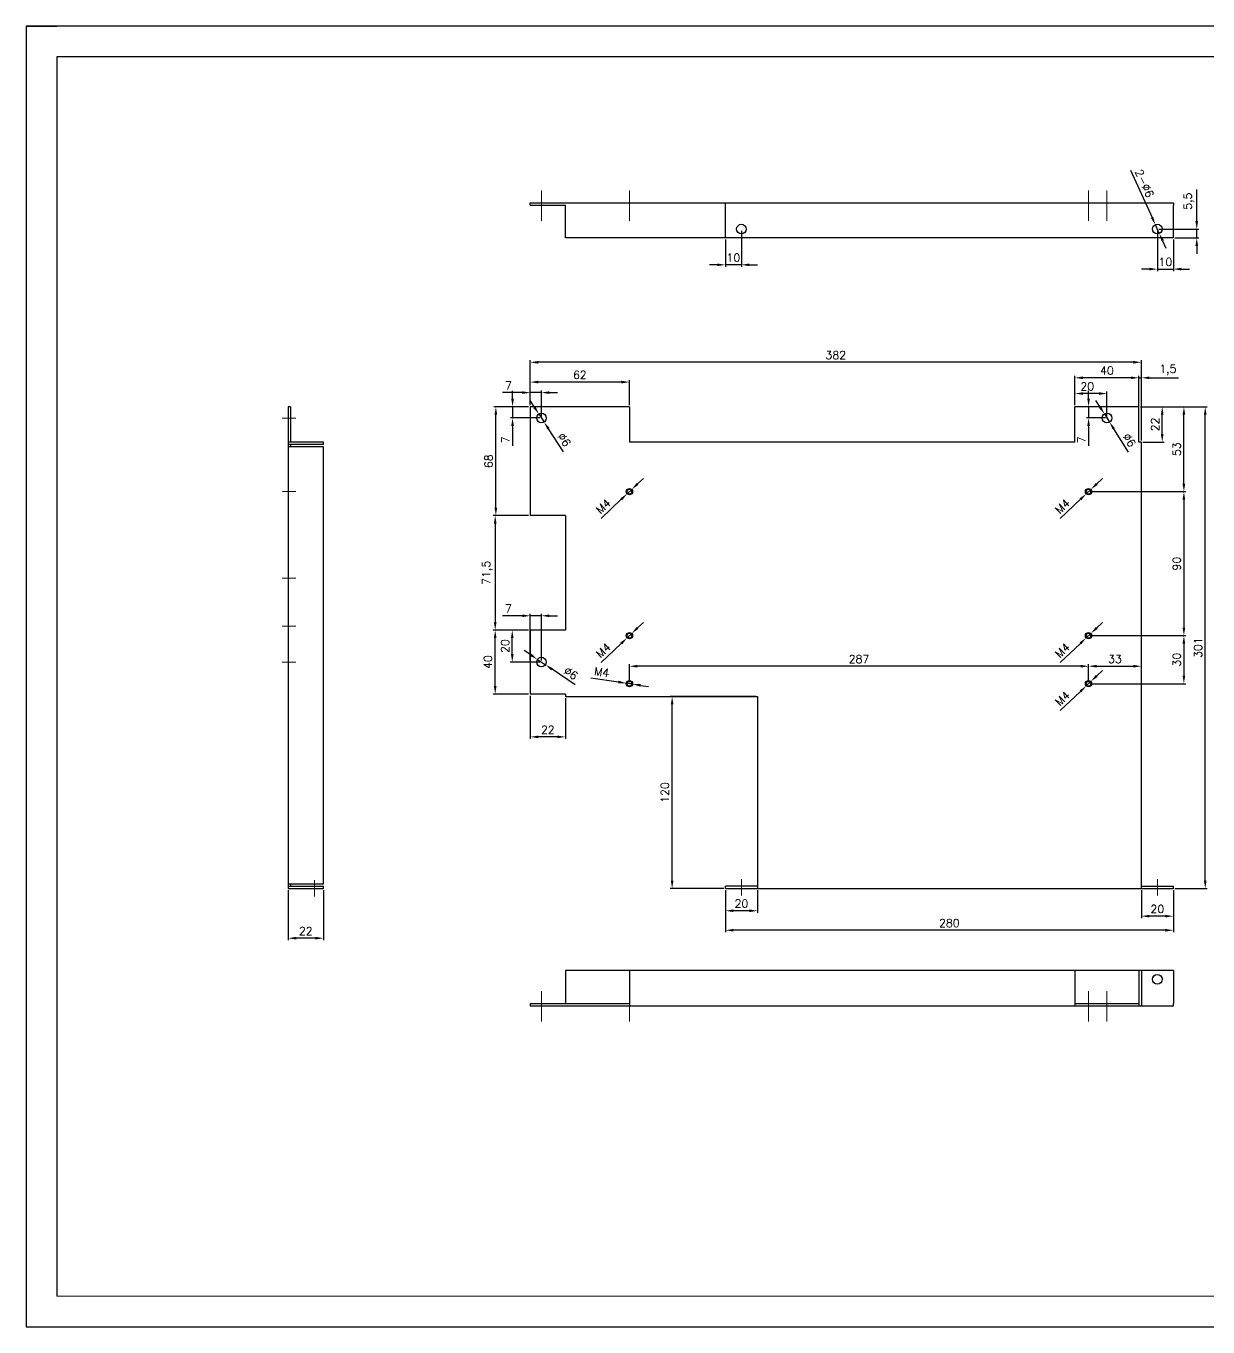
# Model space of a CAD drawing. Header units: millimetres. Extents: x -30327 to 34858, y 4015 to 75103.
# Drawn here: x 4626 to 5365, y 37747 to 38560 of the extents above; entities that cross this region are included whole.
import ezdxf

# ---------------------------------------------------------------- set-up
doc = ezdxf.new("R2010")
doc.units = ezdxf.units.MM
doc.linetypes.add('CENTER2', pattern=[28.575, 19.05, -3.175, 3.175, -3.175])
for name, color, linetype, lineweight in [('A-TITLEBLOCK', 7, 'Continuous', 18), ('cen', 1, 'CENTER2', 9), ('dim', 2, 'Continuous', 9)]:
    doc.layers.add(name, color=color, linetype=linetype, lineweight=lineweight)
doc.layers.add('print', color=30, linetype='Continuous')
doc.styles.add('GB', font='GBENOR.SHX', dxfattribs={"bigfont": 'gbcbig.shx'})
doc.styles.get("Standard").update_dxf_attribs({"font": 'txt', "bigfont": 'gbcbig.shx'})
doc.dimstyles.new('small', dxfattribs={"dimtxt": 5, "dimasz": 5, "dimexe": 1.25, "dimexo": 1, "dimgap": 2, "dimtad": 1, "dimtxsty": 'Standard', "dimcen": 2.5, "dimadec": 0, "dimazin": 0, "dimtfac": 1, "dimtmove": 0, "dimatfit": 3, "dimfxl": 0, "dimarcsym": 0})

# ---------------------------------------------------------------- blocks, each defined once
blk = doc.blocks.new('*D1542')
at = {"layer": 'Defpoints', "color": 0}
for p in [(4941.57, 38349.45), (4941.57, 38321.65), (5323.57, 38299.65)]:
    blk.add_point(p, dxfattribs=at)
at = {"layer": 'dim', "color": 0, "lineweight": -2}
for p, q in [((4941.57, 38322.65), (4941.57, 38350.7)), ((5323.57, 38300.65), (5323.57, 38350.7)), ((5318.57, 38349.45), (4946.57, 38349.45))]:
    blk.add_line(p, q, dxfattribs=at)
at = {"layer": 'dim', "color": 0}
for points in [[(4946.57, 38350.29), (4946.57, 38348.62), (4941.57, 38349.45)], [(5318.57, 38350.29), (5318.57, 38348.62), (5323.57, 38349.45)]]:
    blk.add_solid(points, dxfattribs=at)
at = {"layer": 'dim', "color": 0, "insert": (5132.57, 38353.95), "char_height": 5, "attachment_point": 5}
blk.add_mtext('382', dxfattribs=at)
blk = doc.blocks.new('*D1543')
at = {"layer": 'Defpoints', "color": 0}
for p in [(5323.57, 38339.76), (5322.07, 38299.65), (5323.57, 38299.65)]:
    blk.add_point(p, dxfattribs=at)
at = {"layer": 'dim', "color": 0, "lineweight": -2}
for p, q in [((5317.07, 38339.76), (5312.07, 38339.76)), ((5322.07, 38300.65), (5322.07, 38341.01)), ((5322.07, 38339.76), (5323.57, 38339.76)), ((5323.57, 38300.65), (5323.57, 38341.01)), ((5328.57, 38339.76), (5346.74, 38339.76))]:
    blk.add_line(p, q, dxfattribs=at)
at = {"layer": 'dim', "color": 0}
for points in [[(5317.07, 38340.59), (5317.07, 38338.93), (5322.07, 38339.76)], [(5328.57, 38340.59), (5328.57, 38338.93), (5323.57, 38339.76)]]:
    blk.add_solid(points, dxfattribs=at)
at = {"layer": 'dim', "color": 0, "insert": (5340.15, 38344.68), "char_height": 5, "attachment_point": 5}
blk.add_mtext('1,5', dxfattribs=at)
blk = doc.blocks.new('*D1544')
at = {"layer": 'Defpoints', "color": 0}
for p in [(5282.07, 38339.76), (5282.07, 38321.65), (5322.07, 38321.65)]:
    blk.add_point(p, dxfattribs=at)
at = {"layer": 'dim', "color": 0, "lineweight": -2}
for p, q in [((5282.07, 38322.65), (5282.07, 38341.01)), ((5317.07, 38339.76), (5287.07, 38339.76)), ((5322.07, 38322.65), (5322.07, 38341.01))]:
    blk.add_line(p, q, dxfattribs=at)
at = {"layer": 'dim', "color": 0}
for points in [[(5287.07, 38340.59), (5287.07, 38338.93), (5282.07, 38339.76)], [(5317.07, 38340.59), (5317.07, 38338.93), (5322.07, 38339.76)]]:
    blk.add_solid(points, dxfattribs=at)
at = {"layer": 'dim', "color": 0, "insert": (5302.07, 38344.26), "char_height": 5, "attachment_point": 5}
blk.add_mtext('40', dxfattribs=at)
blk = doc.blocks.new('*D1545')
at = {"layer": 'Defpoints', "color": 0}
for p in [(5282.07, 38329.92), (5282.07, 38321.65), (5302.07, 38314.65)]:
    blk.add_point(p, dxfattribs=at)
at = {"layer": 'dim', "color": 0, "lineweight": -2}
for p, q in [((5282.07, 38322.65), (5282.07, 38331.17)), ((5297.07, 38329.92), (5287.07, 38329.92)), ((5302.07, 38315.65), (5302.07, 38331.17))]:
    blk.add_line(p, q, dxfattribs=at)
at = {"layer": 'dim', "color": 0}
for points in [[(5287.07, 38330.75), (5287.07, 38329.09), (5282.07, 38329.92)], [(5297.07, 38330.75), (5297.07, 38329.09), (5302.07, 38329.92)]]:
    blk.add_solid(points, dxfattribs=at)
at = {"layer": 'dim', "color": 0, "insert": (5289.77, 38334.42), "char_height": 5, "attachment_point": 5}
blk.add_mtext('20', dxfattribs=at)
blk = doc.blocks.new('*D1546')
at = {"layer": 'Defpoints', "color": 0}
for p in [(5290.6, 38321.65), (5302.07, 38321.65), (5302.07, 38314.65)]:
    blk.add_point(p, dxfattribs=at)
at = {"layer": 'dim', "color": 0, "lineweight": -2}
for p, q in [((5290.6, 38326.65), (5290.6, 38331.65)), ((5301.07, 38321.65), (5289.35, 38321.65)), ((5290.6, 38321.65), (5290.6, 38314.65)), ((5301.07, 38314.65), (5289.35, 38314.65)), ((5290.6, 38309.65), (5290.6, 38297.31))]:
    blk.add_line(p, q, dxfattribs=at)
at = {"layer": 'dim', "color": 0}
for points in [[(5289.77, 38326.65), (5291.44, 38326.65), (5290.6, 38321.65)], [(5289.77, 38309.65), (5291.44, 38309.65), (5290.6, 38314.65)]]:
    blk.add_solid(points, dxfattribs=at)
at = {"layer": 'dim', "color": 0, "insert": (5286.1, 38300.98), "char_height": 5, "attachment_point": 5, "rotation": 90}
blk.add_mtext('7', dxfattribs=at)
blk = doc.blocks.new('*D1547')
at = {"layer": 'Defpoints', "color": 0}
for p in [(5322.07, 38321.65), (5336.62, 38321.65), (5323.57, 38299.65)]:
    blk.add_point(p, dxfattribs=at)
at = {"layer": 'dim', "color": 0, "lineweight": -2}
for p, q in [((5323.07, 38321.65), (5337.87, 38321.65)), ((5336.62, 38304.65), (5336.62, 38316.65)), ((5324.57, 38299.65), (5337.87, 38299.65))]:
    blk.add_line(p, q, dxfattribs=at)
at = {"layer": 'dim', "color": 0}
for points in [[(5335.79, 38316.65), (5337.46, 38316.65), (5336.62, 38321.65)], [(5335.79, 38304.65), (5337.46, 38304.65), (5336.62, 38299.65)]]:
    blk.add_solid(points, dxfattribs=at)
at = {"layer": 'dim', "color": 0, "insert": (5332.12, 38310.65), "char_height": 5, "attachment_point": 5, "rotation": 90}
blk.add_mtext('22', dxfattribs=at)
blk = doc.blocks.new('*D1548')
at = {"layer": 'Defpoints', "color": 0}
for p in [(4941.57, 38337.08), (4941.57, 38322.65), (5003.57, 38321.65)]:
    blk.add_point(p, dxfattribs=at)
at = {"layer": 'dim', "color": 0, "lineweight": -2}
for p, q in [((4941.57, 38323.65), (4941.57, 38338.33)), ((4998.57, 38337.08), (4946.57, 38337.08)), ((5003.57, 38322.65), (5003.57, 38338.33))]:
    blk.add_line(p, q, dxfattribs=at)
at = {"layer": 'dim', "color": 0}
for points in [[(4946.57, 38337.92), (4946.57, 38336.25), (4941.57, 38337.08)], [(4998.57, 38337.92), (4998.57, 38336.25), (5003.57, 38337.08)]]:
    blk.add_solid(points, dxfattribs=at)
at = {"layer": 'dim', "color": 0, "insert": (4972.57, 38341.58), "char_height": 5, "attachment_point": 5}
blk.add_mtext('62', dxfattribs=at)
blk = doc.blocks.new('*D1549')
at = {"layer": 'Defpoints', "color": 0}
for p in [(4920.08, 38321.65), (4941.57, 38321.65), (4941.57, 38253.65)]:
    blk.add_point(p, dxfattribs=at)
at = {"layer": 'dim', "color": 0, "lineweight": -2}
for p, q in [((4940.57, 38321.65), (4918.83, 38321.65)), ((4920.08, 38258.65), (4920.08, 38316.65)), ((4940.57, 38253.65), (4918.83, 38253.65))]:
    blk.add_line(p, q, dxfattribs=at)
at = {"layer": 'dim', "color": 0}
for points in [[(4919.25, 38316.65), (4920.92, 38316.65), (4920.08, 38321.65)], [(4919.25, 38258.65), (4920.92, 38258.65), (4920.08, 38253.65)]]:
    blk.add_solid(points, dxfattribs=at)
at = {"layer": 'dim', "color": 0, "insert": (4915.58, 38287.65), "char_height": 5, "attachment_point": 5, "rotation": 90}
blk.add_mtext('68', dxfattribs=at)
blk = doc.blocks.new('*D1550')
at = {"layer": 'Defpoints', "color": 0}
for p in [(4941.57, 38330.51), (4941.57, 38321.65), (4948.57, 38314.65)]:
    blk.add_point(p, dxfattribs=at)
at = {"layer": 'dim', "color": 0, "lineweight": -2}
for p, q in [((4936.57, 38330.51), (4924.24, 38330.51)), ((4941.57, 38322.65), (4941.57, 38331.76)), ((4948.57, 38330.51), (4941.57, 38330.51)), ((4948.57, 38315.65), (4948.57, 38331.76)), ((4953.57, 38330.51), (4958.57, 38330.51))]:
    blk.add_line(p, q, dxfattribs=at)
at = {"layer": 'dim', "color": 0}
for points in [[(4936.57, 38331.35), (4936.57, 38329.68), (4941.57, 38330.51)], [(4953.57, 38331.35), (4953.57, 38329.68), (4948.57, 38330.51)]]:
    blk.add_solid(points, dxfattribs=at)
at = {"layer": 'dim', "color": 0, "insert": (4927.9, 38335.01), "char_height": 5, "attachment_point": 5}
blk.add_mtext('7', dxfattribs=at)
blk = doc.blocks.new('*D1551')
at = {"layer": 'Defpoints', "color": 0}
for p in [(4930.52, 38321.65), (4941.57, 38321.65), (4948.57, 38314.65)]:
    blk.add_point(p, dxfattribs=at)
at = {"layer": 'dim', "color": 0, "lineweight": -2}
for p, q in [((4930.52, 38326.65), (4930.52, 38331.65)), ((4940.57, 38321.65), (4929.27, 38321.65)), ((4930.52, 38321.65), (4930.52, 38314.65)), ((4947.57, 38314.65), (4929.27, 38314.65)), ((4930.52, 38309.65), (4930.52, 38297.31))]:
    blk.add_line(p, q, dxfattribs=at)
at = {"layer": 'dim', "color": 0}
for points in [[(4929.69, 38326.65), (4931.35, 38326.65), (4930.52, 38321.65)], [(4929.69, 38309.65), (4931.35, 38309.65), (4930.52, 38314.65)]]:
    blk.add_solid(points, dxfattribs=at)
at = {"layer": 'dim', "color": 0, "insert": (4926.02, 38300.98), "char_height": 5, "attachment_point": 5, "rotation": 90}
blk.add_mtext('7', dxfattribs=at)
blk = doc.blocks.new('*D1552')
at = {"layer": 'Defpoints', "color": 0}
for p in [(5322.07, 38321.65), (5363.51, 38321.65), (5343.57, 38020.65)]:
    blk.add_point(p, dxfattribs=at)
at = {"layer": 'dim', "color": 0, "lineweight": -2}
for p, q in [((5323.07, 38321.65), (5364.76, 38321.65)), ((5363.51, 38025.65), (5363.51, 38316.65)), ((5344.57, 38020.65), (5364.76, 38020.65))]:
    blk.add_line(p, q, dxfattribs=at)
at = {"layer": 'dim', "color": 0}
for points in [[(5362.68, 38316.65), (5364.35, 38316.65), (5363.51, 38321.65)], [(5362.68, 38025.65), (5364.35, 38025.65), (5363.51, 38020.65)]]:
    blk.add_solid(points, dxfattribs=at)
at = {"layer": 'dim', "color": 0, "insert": (5359.01, 38171.15), "char_height": 5, "attachment_point": 5, "rotation": 90}
blk.add_mtext('301', dxfattribs=at)
blk = doc.blocks.new('*D1553')
at = {"layer": 'Defpoints', "color": 0}
for p in [(4940.57, 38253.65), (4919.67, 38182.15), (4940.57, 38182.15)]:
    blk.add_point(p, dxfattribs=at)
at = {"layer": 'dim', "color": 0, "lineweight": -2}
for p, q in [((4939.57, 38253.65), (4918.42, 38253.65)), ((4919.67, 38248.65), (4919.67, 38187.15)), ((4939.57, 38182.15), (4918.42, 38182.15))]:
    blk.add_line(p, q, dxfattribs=at)
at = {"layer": 'dim', "color": 0}
for points in [[(4918.83, 38248.65), (4920.5, 38248.65), (4919.67, 38253.65)], [(4918.83, 38187.15), (4920.5, 38187.15), (4919.67, 38182.15)]]:
    blk.add_solid(points, dxfattribs=at)
at = {"layer": 'dim', "color": 0, "insert": (4914.75, 38217.9), "char_height": 5, "attachment_point": 5, "rotation": 90}
blk.add_mtext('71,5', dxfattribs=at)
blk = doc.blocks.new('*D1554')
at = {"layer": 'Defpoints', "color": 0}
for p in [(4919.67, 38182.15), (4939.57, 38182.15), (4941.57, 38142.15)]:
    blk.add_point(p, dxfattribs=at)
at = {"layer": 'dim', "color": 0, "lineweight": -2}
for p, q in [((4938.57, 38182.15), (4918.42, 38182.15)), ((4919.67, 38147.15), (4919.67, 38177.15)), ((4940.57, 38142.15), (4918.42, 38142.15))]:
    blk.add_line(p, q, dxfattribs=at)
at = {"layer": 'dim', "color": 0}
for points in [[(4918.83, 38177.15), (4920.5, 38177.15), (4919.67, 38182.15)], [(4918.83, 38147.15), (4920.5, 38147.15), (4919.67, 38142.15)]]:
    blk.add_solid(points, dxfattribs=at)
at = {"layer": 'dim', "color": 0, "insert": (4915.17, 38162.15), "char_height": 5, "attachment_point": 5, "rotation": 90}
blk.add_mtext('40', dxfattribs=at)
blk = doc.blocks.new('*D1555')
at = {"layer": 'Defpoints', "color": 0}
for p in [(4930.33, 38182.15), (4941.57, 38182.15), (4948.57, 38162.15)]:
    blk.add_point(p, dxfattribs=at)
at = {"layer": 'dim', "color": 0, "lineweight": -2}
for p, q in [((4940.57, 38182.15), (4929.08, 38182.15)), ((4930.33, 38167.15), (4930.33, 38177.15)), ((4947.57, 38162.15), (4929.08, 38162.15))]:
    blk.add_line(p, q, dxfattribs=at)
at = {"layer": 'dim', "color": 0}
for points in [[(4929.5, 38177.15), (4931.16, 38177.15), (4930.33, 38182.15)], [(4929.5, 38167.15), (4931.16, 38167.15), (4930.33, 38162.15)]]:
    blk.add_solid(points, dxfattribs=at)
at = {"layer": 'dim', "color": 0, "insert": (4925.83, 38172.15), "char_height": 5, "attachment_point": 5, "rotation": 90}
blk.add_mtext('20', dxfattribs=at)
blk = doc.blocks.new('*D1556')
at = {"layer": 'Defpoints', "color": 0}
for p in [(4941.57, 38191.07), (4941.57, 38162.15), (4948.57, 38162.15)]:
    blk.add_point(p, dxfattribs=at)
at = {"layer": 'dim', "color": 0, "lineweight": -2}
for p, q in [((4936.57, 38191.07), (4924.24, 38191.07)), ((4941.57, 38163.15), (4941.57, 38192.32)), ((4948.57, 38191.07), (4941.57, 38191.07)), ((4948.57, 38163.15), (4948.57, 38192.32)), ((4953.57, 38191.07), (4958.57, 38191.07))]:
    blk.add_line(p, q, dxfattribs=at)
at = {"layer": 'dim', "color": 0}
for points in [[(4936.57, 38191.9), (4936.57, 38190.24), (4941.57, 38191.07)], [(4953.57, 38191.9), (4953.57, 38190.24), (4948.57, 38191.07)]]:
    blk.add_solid(points, dxfattribs=at)
at = {"layer": 'dim', "color": 0, "insert": (4927.9, 38195.57), "char_height": 5, "attachment_point": 5}
blk.add_mtext('7', dxfattribs=at)
blk = doc.blocks.new('*D1557')
at = {"layer": 'Defpoints', "color": 0}
for p in [(5063.57, 38020.65), (5343.57, 38020.65), (5063.57, 37994.59)]:
    blk.add_point(p, dxfattribs=at)
at = {"layer": 'dim', "color": 0, "lineweight": -2}
for p, q in [((5063.57, 38019.65), (5063.57, 37993.34)), ((5343.57, 38019.65), (5343.57, 37993.34)), ((5338.57, 37994.59), (5068.57, 37994.59))]:
    blk.add_line(p, q, dxfattribs=at)
at = {"layer": 'dim', "color": 0}
for points in [[(5068.57, 37995.42), (5068.57, 37993.75), (5063.57, 37994.59)], [(5338.57, 37995.42), (5338.57, 37993.75), (5343.57, 37994.59)]]:
    blk.add_solid(points, dxfattribs=at)
at = {"layer": 'dim', "color": 0, "insert": (5203.57, 37999.09), "char_height": 5, "attachment_point": 5}
blk.add_mtext('280', dxfattribs=at)
blk = doc.blocks.new('*D1558')
at = {"layer": 'Defpoints', "color": 0}
for p in [(5323.57, 38020.65), (5343.57, 38020.65), (5323.57, 38003.38)]:
    blk.add_point(p, dxfattribs=at)
at = {"layer": 'dim', "color": 0, "lineweight": -2}
for p, q in [((5323.57, 38019.65), (5323.57, 38002.13)), ((5343.57, 38019.65), (5343.57, 38002.13)), ((5338.57, 38003.38), (5328.57, 38003.38))]:
    blk.add_line(p, q, dxfattribs=at)
at = {"layer": 'dim', "color": 0}
for points in [[(5328.57, 38004.22), (5328.57, 38002.55), (5323.57, 38003.38)], [(5338.57, 38004.22), (5338.57, 38002.55), (5343.57, 38003.38)]]:
    blk.add_solid(points, dxfattribs=at)
at = {"layer": 'dim', "color": 0, "insert": (5333.57, 38007.88), "char_height": 5, "attachment_point": 5}
blk.add_mtext('20', dxfattribs=at)
blk = doc.blocks.new('*D1559')
at = {"layer": 'Defpoints', "color": 0}
for p in [(5063.57, 38019.65), (5083.57, 38020.65), (5063.57, 38006.78)]:
    blk.add_point(p, dxfattribs=at)
at = {"layer": 'dim', "color": 0, "lineweight": -2}
for p, q in [((5063.57, 38018.65), (5063.57, 38005.53)), ((5083.57, 38019.65), (5083.57, 38005.53)), ((5078.57, 38006.78), (5068.57, 38006.78))]:
    blk.add_line(p, q, dxfattribs=at)
at = {"layer": 'dim', "color": 0}
for points in [[(5068.57, 38007.61), (5068.57, 38005.94), (5063.57, 38006.78)], [(5078.57, 38007.61), (5078.57, 38005.94), (5083.57, 38006.78)]]:
    blk.add_solid(points, dxfattribs=at)
at = {"layer": 'dim', "color": 0, "insert": (5073.57, 38011.28), "char_height": 5, "attachment_point": 5}
blk.add_mtext('20', dxfattribs=at)
blk = doc.blocks.new('*D1560')
at = {"layer": 'Defpoints', "color": 0}
for p in [(5333.57, 38432.69), (5343.57, 38427.19), (5343.57, 38407.69)]:
    blk.add_point(p, dxfattribs=at)
at = {"layer": 'dim', "color": 0, "lineweight": -2}
for p, q in [((5333.57, 38431.69), (5333.57, 38406.44)), ((5343.57, 38426.19), (5343.57, 38406.44)), ((5328.57, 38407.69), (5323.57, 38407.69)), ((5333.57, 38407.69), (5343.57, 38407.69)), ((5348.57, 38407.69), (5353.57, 38407.69))]:
    blk.add_line(p, q, dxfattribs=at)
at = {"layer": 'dim', "color": 0}
for points in [[(5328.57, 38408.52), (5328.57, 38406.85), (5333.57, 38407.69)], [(5348.57, 38408.52), (5348.57, 38406.85), (5343.57, 38407.69)]]:
    blk.add_solid(points, dxfattribs=at)
at = {"layer": 'dim', "color": 0, "insert": (5338.57, 38412.19), "char_height": 5, "attachment_point": 5}
blk.add_mtext('10', dxfattribs=at)
blk = doc.blocks.new('*D1561')
at = {"layer": 'Defpoints', "color": 0}
for p in [(5333.57, 38432.69), (5358.2, 38432.69), (5343.57, 38427.19)]:
    blk.add_point(p, dxfattribs=at)
at = {"layer": 'dim', "color": 0, "lineweight": -2}
for p, q in [((5358.2, 38437.69), (5358.2, 38457.52)), ((5334.57, 38432.69), (5359.45, 38432.69)), ((5358.2, 38427.19), (5358.2, 38432.69)), ((5344.57, 38427.19), (5359.45, 38427.19)), ((5358.2, 38422.19), (5358.2, 38417.19))]:
    blk.add_line(p, q, dxfattribs=at)
at = {"layer": 'dim', "color": 0}
for points in [[(5357.37, 38437.69), (5359.04, 38437.69), (5358.2, 38432.69)], [(5357.37, 38422.19), (5359.04, 38422.19), (5358.2, 38427.19)]]:
    blk.add_solid(points, dxfattribs=at)
at = {"layer": 'dim', "color": 0, "insert": (5353.29, 38450.1), "char_height": 5, "attachment_point": 5, "rotation": 90}
blk.add_mtext('5,5', dxfattribs=at)
blk = doc.blocks.new('*D1562')
at = {"layer": 'Defpoints', "color": 0}
for p in [(5073.57, 38432.69), (5063.57, 38427.19), (5063.57, 38410.35)]:
    blk.add_point(p, dxfattribs=at)
at = {"layer": 'dim', "color": 0, "lineweight": -2}
for p, q in [((5073.57, 38431.69), (5073.57, 38409.1)), ((5063.57, 38426.19), (5063.57, 38409.1)), ((5058.57, 38410.35), (5053.57, 38410.35)), ((5073.57, 38410.35), (5063.57, 38410.35)), ((5078.57, 38410.35), (5083.57, 38410.35))]:
    blk.add_line(p, q, dxfattribs=at)
at = {"layer": 'dim', "color": 0}
for points in [[(5058.57, 38411.18), (5058.57, 38409.51), (5063.57, 38410.35)], [(5078.57, 38411.18), (5078.57, 38409.51), (5073.57, 38410.35)]]:
    blk.add_solid(points, dxfattribs=at)
at = {"layer": 'dim', "color": 0, "insert": (5068.57, 38414.85), "char_height": 5, "attachment_point": 5}
blk.add_mtext('10', dxfattribs=at)
blk = doc.blocks.new('*D1563')
at = {"layer": 'Defpoints', "color": 0}
for p in [(5030.28, 38140.65), (5083.57, 38140.65), (5063.57, 38020.65)]:
    blk.add_point(p, dxfattribs=at)
at = {"layer": 'dim', "color": 0, "lineweight": -2}
for p, q in [((5082.57, 38140.65), (5029.03, 38140.65)), ((5030.28, 38025.65), (5030.28, 38135.65)), ((5062.57, 38020.65), (5029.03, 38020.65))]:
    blk.add_line(p, q, dxfattribs=at)
at = {"layer": 'dim', "color": 0}
for points in [[(5029.44, 38135.65), (5031.11, 38135.65), (5030.28, 38140.65)], [(5029.44, 38025.65), (5031.11, 38025.65), (5030.28, 38020.65)]]:
    blk.add_solid(points, dxfattribs=at)
at = {"layer": 'dim', "color": 0, "insert": (5025.78, 38080.65), "char_height": 5, "attachment_point": 5, "rotation": 90}
blk.add_mtext('120', dxfattribs=at)
blk = doc.blocks.new('*D1564')
at = {"layer": 'Defpoints', "color": 0}
for p in [(4941.57, 38142.15), (4963.57, 38140.65), (4941.57, 38115.41)]:
    blk.add_point(p, dxfattribs=at)
at = {"layer": 'dim', "color": 0, "lineweight": -2}
for p, q in [((4941.57, 38141.15), (4941.57, 38114.16)), ((4963.57, 38139.65), (4963.57, 38114.16)), ((4958.57, 38115.41), (4946.57, 38115.41))]:
    blk.add_line(p, q, dxfattribs=at)
at = {"layer": 'dim', "color": 0}
for points in [[(4946.57, 38116.24), (4946.57, 38114.58), (4941.57, 38115.41)], [(4958.57, 38116.24), (4958.57, 38114.58), (4963.57, 38115.41)]]:
    blk.add_solid(points, dxfattribs=at)
at = {"layer": 'dim', "color": 0, "insert": (4952.57, 38119.91), "char_height": 5, "attachment_point": 5}
blk.add_mtext('22', dxfattribs=at)
blk = doc.blocks.new('*D1565')
at = {"layer": 'Defpoints', "color": 0}
for p in [(5332.33, 38435.42), (5334.81, 38429.96)]:
    blk.add_point(p, dxfattribs=at)
at = {"layer": 'dim', "color": 0, "lineweight": -2}
for p, q in [((5316.78, 38469.52), (5330.25, 38439.97)), ((5334.81, 38429.96), (5332.33, 38435.42)), ((5336.89, 38425.41), (5338.96, 38420.86))]:
    blk.add_line(p, q, dxfattribs=at)
at = {"layer": 'dim', "color": 0}
for points in [[(5331.01, 38440.31), (5329.49, 38439.62), (5332.33, 38435.42)], [(5337.65, 38425.75), (5336.13, 38425.06), (5334.81, 38429.96)]]:
    blk.add_solid(points, dxfattribs=at)
at = {"layer": 'dim', "color": 0, "insert": (5325.51, 38461.23), "char_height": 5, "attachment_point": 5, "rotation": 294.50357}
blk.add_mtext('2-∅6', dxfattribs=at)
blk = doc.blocks.new('*D1566')
at = {"layer": 'Defpoints', "color": 0}
for p in [(5300.47, 38317.18), (5303.67, 38312.11)]:
    blk.add_point(p, dxfattribs=at)
at = {"layer": 'dim', "color": 0, "lineweight": -2}
for p, q in [((5297.8, 38321.41), (5295.13, 38325.64)), ((5300.47, 38317.18), (5303.67, 38312.11)), ((5315.6, 38293.23), (5306.34, 38307.88))]:
    blk.add_line(p, q, dxfattribs=at)
at = {"layer": 'dim', "color": 0}
for points in [[(5298.5, 38321.85), (5297.09, 38320.96), (5300.47, 38317.18)], [(5307.05, 38308.33), (5305.64, 38307.44), (5303.67, 38312.11)]]:
    blk.add_solid(points, dxfattribs=at)
at = {"layer": 'dim', "color": 0, "insert": (5316.11, 38300.84), "char_height": 5, "attachment_point": 5, "rotation": 302.27126}
blk.add_mtext('∅6', dxfattribs=at)
blk = doc.blocks.new('*D1567')
at = {"layer": 'Defpoints', "color": 0}
for p in [(4946.93, 38317.16), (4950.21, 38312.14)]:
    blk.add_point(p, dxfattribs=at)
at = {"layer": 'dim', "color": 0, "lineweight": -2}
for p, q in [((4944.19, 38321.34), (4941.45, 38325.52)), ((4946.93, 38317.16), (4950.21, 38312.14)), ((4962.45, 38293.45), (4952.95, 38307.95))]:
    blk.add_line(p, q, dxfattribs=at)
at = {"layer": 'dim', "color": 0}
for points in [[(4944.89, 38321.8), (4943.49, 38320.88), (4946.93, 38317.16)], [(4953.65, 38308.41), (4952.25, 38307.5), (4950.21, 38312.14)]]:
    blk.add_solid(points, dxfattribs=at)
at = {"layer": 'dim', "color": 0, "insert": (4962.83, 38301.07), "char_height": 5, "attachment_point": 5, "rotation": 303.21133}
blk.add_mtext('∅6', dxfattribs=at)
blk = doc.blocks.new('*D1568')
at = {"layer": 'Defpoints', "color": 0}
for p in [(4946.08, 38163.82), (4951.06, 38160.47)]:
    blk.add_point(p, dxfattribs=at)
at = {"layer": 'dim', "color": 0, "lineweight": -2}
for p, q in [((4941.93, 38166.61), (4937.79, 38169.41)), ((4946.08, 38163.82), (4951.06, 38160.47)), ((4969.58, 38148), (4955.21, 38157.68))]:
    blk.add_line(p, q, dxfattribs=at)
at = {"layer": 'dim', "color": 0}
for points in [[(4942.4, 38167.3), (4941.47, 38165.92), (4946.08, 38163.82)], [(4955.67, 38158.37), (4954.74, 38156.99), (4951.06, 38160.47)]]:
    blk.add_solid(points, dxfattribs=at)
at = {"layer": 'dim', "color": 0, "insert": (4966.98, 38155.17), "char_height": 5, "attachment_point": 5, "rotation": 326.04645}
blk.add_mtext('∅6', dxfattribs=at)
blk = doc.blocks.new('*D1569')
at = {"layer": 'Defpoints', "color": 0}
for p in [(5292.02, 38270.02), (5289.12, 38267.27)]:
    blk.add_point(p, dxfattribs=at)
at = {"layer": 'dim', "color": 0, "lineweight": -2}
for p, q in [((5292.02, 38270.02), (5289.12, 38267.27)), ((5295.65, 38273.46), (5299.28, 38276.9)), ((5272.91, 38251.91), (5285.49, 38263.83))]:
    blk.add_line(p, q, dxfattribs=at)
at = {"layer": 'dim', "color": 0}
for points in [[(5295.08, 38274.07), (5296.22, 38272.86), (5292.02, 38270.02)], [(5284.92, 38264.44), (5286.06, 38263.23), (5289.12, 38267.27)]]:
    blk.add_solid(points, dxfattribs=at)
at = {"layer": 'dim', "color": 0, "insert": (5274.29, 38259.42), "char_height": 5, "attachment_point": 5, "rotation": 43.45956}
blk.add_mtext('M4', dxfattribs=at)
blk = doc.blocks.new('*D1570')
at = {"layer": 'Defpoints', "color": 0}
for p in [(5292.02, 38180.02), (5289.12, 38177.27)]:
    blk.add_point(p, dxfattribs=at)
at = {"layer": 'dim', "color": 0, "lineweight": -2}
for p, q in [((5292.02, 38180.02), (5289.12, 38177.27)), ((5295.65, 38183.46), (5299.28, 38186.9)), ((5272.91, 38161.91), (5285.49, 38173.83))]:
    blk.add_line(p, q, dxfattribs=at)
at = {"layer": 'dim', "color": 0}
for points in [[(5295.08, 38184.07), (5296.22, 38182.86), (5292.02, 38180.02)], [(5284.92, 38174.44), (5286.06, 38173.23), (5289.12, 38177.27)]]:
    blk.add_solid(points, dxfattribs=at)
at = {"layer": 'dim', "color": 0, "insert": (5274.29, 38169.42), "char_height": 5, "attachment_point": 5, "rotation": 43.45956}
blk.add_mtext('M4', dxfattribs=at)
blk = doc.blocks.new('*D1571')
at = {"layer": 'Defpoints', "color": 0}
for p in [(5289.12, 38147.27), (5292.02, 38150.02)]:
    blk.add_point(p, dxfattribs=at)
at = {"layer": 'dim', "color": 0, "lineweight": -2}
for p, q in [((5295.65, 38153.46), (5299.28, 38156.9)), ((5292.02, 38150.02), (5289.12, 38147.27)), ((5272.91, 38131.91), (5285.49, 38143.83))]:
    blk.add_line(p, q, dxfattribs=at)
at = {"layer": 'dim', "color": 0}
for points in [[(5284.92, 38144.44), (5286.06, 38143.23), (5289.12, 38147.27)], [(5295.08, 38154.07), (5296.22, 38152.86), (5292.02, 38150.02)]]:
    blk.add_solid(points, dxfattribs=at)
at = {"layer": 'dim', "color": 0, "insert": (5274.29, 38139.42), "char_height": 5, "attachment_point": 5, "rotation": 43.45956}
blk.add_mtext('M4', dxfattribs=at)
blk = doc.blocks.new('*D1572')
at = {"layer": 'Defpoints', "color": 0}
for p in [(5001.59, 38148.95), (5005.55, 38148.34)]:
    blk.add_point(p, dxfattribs=at)
at = {"layer": 'dim', "color": 0, "lineweight": -2}
for p, q in [((4979.52, 38152.32), (4996.65, 38149.7)), ((5005.55, 38148.34), (5001.59, 38148.95)), ((5010.49, 38147.59), (5015.43, 38146.83))]:
    blk.add_line(p, q, dxfattribs=at)
at = {"layer": 'dim', "color": 0}
for points in [[(4996.78, 38150.53), (4996.52, 38148.88), (5001.59, 38148.95)], [(5010.62, 38148.41), (5010.36, 38146.76), (5005.55, 38148.34)]]:
    blk.add_solid(points, dxfattribs=at)
at = {"layer": 'dim', "color": 0, "insert": (4986.29, 38155.84), "char_height": 5, "attachment_point": 5, "rotation": 351.31178}
blk.add_mtext('M4', dxfattribs=at)
blk = doc.blocks.new('*D1573')
at = {"layer": 'Defpoints', "color": 0}
for p in [(5005.02, 38180.02), (5002.12, 38177.27)]:
    blk.add_point(p, dxfattribs=at)
at = {"layer": 'dim', "color": 0, "lineweight": -2}
for p, q in [((5005.02, 38180.02), (5002.12, 38177.27)), ((5008.65, 38183.46), (5012.28, 38186.9)), ((4985.91, 38161.91), (4998.49, 38173.83))]:
    blk.add_line(p, q, dxfattribs=at)
at = {"layer": 'dim', "color": 0}
for points in [[(5008.08, 38184.07), (5009.22, 38182.86), (5005.02, 38180.02)], [(4997.92, 38174.44), (4999.06, 38173.23), (5002.12, 38177.27)]]:
    blk.add_solid(points, dxfattribs=at)
at = {"layer": 'dim', "color": 0, "insert": (4987.29, 38169.42), "char_height": 5, "attachment_point": 5, "rotation": 43.45956}
blk.add_mtext('M4', dxfattribs=at)
blk = doc.blocks.new('*D1574')
at = {"layer": 'Defpoints', "color": 0}
for p in [(5005.02, 38270.02), (5002.12, 38267.27)]:
    blk.add_point(p, dxfattribs=at)
at = {"layer": 'dim', "color": 0, "lineweight": -2}
for p, q in [((5005.02, 38270.02), (5002.12, 38267.27)), ((5008.65, 38273.46), (5012.28, 38276.9)), ((4985.91, 38251.91), (4998.49, 38263.83))]:
    blk.add_line(p, q, dxfattribs=at)
at = {"layer": 'dim', "color": 0}
for points in [[(5008.08, 38274.07), (5009.22, 38272.86), (5005.02, 38270.02)], [(4997.92, 38264.44), (4999.06, 38263.23), (5002.12, 38267.27)]]:
    blk.add_solid(points, dxfattribs=at)
at = {"layer": 'dim', "color": 0, "insert": (4987.29, 38259.42), "char_height": 5, "attachment_point": 5, "rotation": 43.45956}
blk.add_mtext('M4', dxfattribs=at)
blk = doc.blocks.new('*D1575')
at = {"layer": 'Defpoints', "color": 0}
for p in [(5323.57, 38321.65), (5350.17, 38321.65), (5290.57, 38268.65)]:
    blk.add_point(p, dxfattribs=at)
at = {"layer": 'dim', "color": 0, "lineweight": -2}
for p, q in [((5324.57, 38321.65), (5351.42, 38321.65)), ((5350.17, 38273.65), (5350.17, 38316.65)), ((5291.57, 38268.65), (5351.42, 38268.65))]:
    blk.add_line(p, q, dxfattribs=at)
at = {"layer": 'dim', "color": 0}
for points in [[(5349.33, 38316.65), (5351, 38316.65), (5350.17, 38321.65)], [(5349.33, 38273.65), (5351, 38273.65), (5350.17, 38268.65)]]:
    blk.add_solid(points, dxfattribs=at)
at = {"layer": 'dim', "color": 0, "insert": (5345.67, 38295.15), "char_height": 5, "attachment_point": 5, "rotation": 90}
blk.add_mtext('53', dxfattribs=at)
blk = doc.blocks.new('*D1576')
at = {"layer": 'Defpoints', "color": 0}
for p in [(5290.57, 38268.65), (5290.57, 38178.65), (5350.17, 38178.65)]:
    blk.add_point(p, dxfattribs=at)
at = {"layer": 'dim', "color": 0, "lineweight": -2}
for p, q in [((5291.57, 38268.65), (5351.42, 38268.65)), ((5350.17, 38263.65), (5350.17, 38183.65)), ((5291.57, 38178.65), (5351.42, 38178.65))]:
    blk.add_line(p, q, dxfattribs=at)
at = {"layer": 'dim', "color": 0}
for points in [[(5349.33, 38263.65), (5351, 38263.65), (5350.17, 38268.65)], [(5349.33, 38183.65), (5351, 38183.65), (5350.17, 38178.65)]]:
    blk.add_solid(points, dxfattribs=at)
at = {"layer": 'dim', "color": 0, "insert": (5345.67, 38223.65), "char_height": 5, "attachment_point": 5, "rotation": 90}
blk.add_mtext('90', dxfattribs=at)
blk = doc.blocks.new('*D1577')
at = {"layer": 'Defpoints', "color": 0}
for p in [(5290.57, 38178.65), (5290.57, 38148.65), (5350.17, 38148.65)]:
    blk.add_point(p, dxfattribs=at)
at = {"layer": 'dim', "color": 0, "lineweight": -2}
for p, q in [((5291.57, 38178.65), (5351.42, 38178.65)), ((5350.17, 38173.65), (5350.17, 38153.65)), ((5291.57, 38148.65), (5351.42, 38148.65))]:
    blk.add_line(p, q, dxfattribs=at)
at = {"layer": 'dim', "color": 0}
for points in [[(5349.33, 38173.65), (5351, 38173.65), (5350.17, 38178.65)], [(5349.33, 38153.65), (5351, 38153.65), (5350.17, 38148.65)]]:
    blk.add_solid(points, dxfattribs=at)
at = {"layer": 'dim', "color": 0, "insert": (5345.67, 38163.65), "char_height": 5, "attachment_point": 5, "rotation": 90}
blk.add_mtext('30', dxfattribs=at)
blk = doc.blocks.new('*D1578')
at = {"layer": 'Defpoints', "color": 0}
for p in [(5323.57, 38159.56), (5290.57, 38148.65), (5323.57, 38148.65)]:
    blk.add_point(p, dxfattribs=at)
at = {"layer": 'dim', "color": 0, "lineweight": -2}
for p, q in [((5290.57, 38149.65), (5290.57, 38160.81)), ((5295.57, 38159.56), (5318.57, 38159.56)), ((5323.57, 38149.65), (5323.57, 38160.81))]:
    blk.add_line(p, q, dxfattribs=at)
at = {"layer": 'dim', "color": 0}
for points in [[(5295.57, 38160.4), (5295.57, 38158.73), (5290.57, 38159.56)], [(5318.57, 38160.4), (5318.57, 38158.73), (5323.57, 38159.56)]]:
    blk.add_solid(points, dxfattribs=at)
at = {"layer": 'dim', "color": 0, "insert": (5307.07, 38164.06), "char_height": 5, "attachment_point": 5}
blk.add_mtext('33', dxfattribs=at)
blk = doc.blocks.new('*D1579')
at = {"layer": 'Defpoints', "color": 0}
for p in [(5003.57, 38159.56), (5003.57, 38148.65), (5290.57, 38148.65)]:
    blk.add_point(p, dxfattribs=at)
at = {"layer": 'dim', "color": 0, "lineweight": -2}
for p, q in [((5003.57, 38149.65), (5003.57, 38160.81)), ((5285.57, 38159.56), (5008.57, 38159.56)), ((5290.57, 38149.65), (5290.57, 38160.81))]:
    blk.add_line(p, q, dxfattribs=at)
at = {"layer": 'dim', "color": 0}
for points in [[(5008.57, 38160.4), (5008.57, 38158.73), (5003.57, 38159.56)], [(5285.57, 38160.4), (5285.57, 38158.73), (5290.57, 38159.56)]]:
    blk.add_solid(points, dxfattribs=at)
at = {"layer": 'dim', "color": 0, "insert": (5147.07, 38164.06), "char_height": 5, "attachment_point": 5}
blk.add_mtext('287', dxfattribs=at)
blk = doc.blocks.new('*D1580')
at = {"layer": 'Defpoints', "color": 0}
for p in [(4790.28, 38020.65), (4812.28, 38020.65), (4790.28, 37989.62)]:
    blk.add_point(p, dxfattribs=at)
at = {"layer": 'dim', "color": 0, "lineweight": -2}
for p, q in [((4790.28, 38019.65), (4790.28, 37988.37)), ((4812.28, 38019.65), (4812.28, 37988.37)), ((4807.28, 37989.62), (4795.28, 37989.62))]:
    blk.add_line(p, q, dxfattribs=at)
at = {"layer": 'dim', "color": 0}
for points in [[(4795.28, 37990.46), (4795.28, 37988.79), (4790.28, 37989.62)], [(4807.28, 37990.46), (4807.28, 37988.79), (4812.28, 37989.62)]]:
    blk.add_solid(points, dxfattribs=at)
at = {"layer": 'dim', "color": 0, "insert": (4801.28, 37994.12), "char_height": 5, "attachment_point": 5}
blk.add_mtext('22', dxfattribs=at)
blk = doc.blocks.new('DT-A2-TITLE')
for p, q in [((594, 420), (0, 420)), ((0, 420), (0, 420)), ((0, 420), (0, 0)), ((0, 420), (10, 420)), ((10, 410), (10, 10)), ((584, 410), (10, 410))]:
    blk.add_line(p, q)
at = {"layer": 'A-TITLEBLOCK', "color": 7}
for p, q in [((10, 10), (584, 10)), ((0, 0), (594, 0))]:
    blk.add_line(p, q, dxfattribs=at)
at = {"style": 'GB'}
for tag, p, height in [('#设计', (451.96, 38.52), 3.5), ('#品名', (523.32, 37.95), 3.5), ('#审核', (451.99, 28.1), 3.5), ('#图号', (526.67, 27.2), 3.5), ('#材料说明', (442.15, 13.59), 3), ('#数量', (520.33, 14.51), 3.5), ('#版本', (552.92, 14.47), 3.5)]:
    blk.add_attdef(tag, p, '', height=height, dxfattribs=at)

msp = doc.modelspace()

# ---------------------------------------------------------------- linework, layer by layer
for p, q in [((4941.57, 38447.688), (4941.57, 38449.188)), ((4941.57, 38449.188), (5343.57, 38449.188)), ((5063.57, 38427.188), (5063.57, 38449.188)), ((5343.57, 38449.188), (5343.57, 38447.688)), ((4941.57, 38447.688), (4963.57, 38447.688)), ((4963.57, 38427.188), (4963.57, 38447.688)), ((5343.57, 38427.188), (5343.57, 38447.688)), ((5343.57, 38427.188), (4963.57, 38427.188)), ((4791.7775, 38321.6455), (4790.2775, 38321.6455)), ((4790.2775, 38321.6455), (4790.2775, 38020.6455)), ((4791.7775, 38321.6455), (4791.7775, 38299.6455)), ((4791.7775, 38321.6455), (4791.7775, 38299.6455)), ((5003.57, 38321.6455), (4941.57, 38321.6455)), ((4941.57, 38321.6455), (4941.57, 38253.6455)), ((5003.57, 38321.6455), (5003.57, 38299.6455)), ((5322.07, 38321.6455), (5282.07, 38321.6455)), ((5282.07, 38299.6455), (5282.07, 38321.6455)), ((5322.07, 38299.6455), (5322.07, 38321.6455)), ((4812.2775, 38299.6455), (4790.2775, 38299.6455)), ((4812.2775, 38298.1455), (4790.2775, 38298.1455)), ((4812.2775, 38296.6455), (4790.2775, 38296.6455)), ((4791.7775, 38298.1455), (4791.7775, 38296.6455)), ((4812.2775, 38298.1455), (4812.2775, 38299.6455)), ((4812.2775, 38023.6455), (4812.2775, 38296.6455)), ((5282.07, 38299.6455), (5003.57, 38299.6455)), ((5323.57, 38299.6455), (5322.07, 38299.6455)), ((5323.57, 38020.6455), (5323.57, 38299.6455)), ((4963.57, 38253.6455), (4941.57, 38253.6455)), ((4963.57, 38253.6455), (4963.57, 38182.1455)), ((4941.57, 38182.1455), (4941.57, 38142.1455)), ((4963.57, 38182.1455), (4941.57, 38182.1455)), ((4963.57, 38142.1455), (4941.57, 38142.1455)), ((4963.57, 38142.1455), (4963.57, 38140.6455)), ((4963.57, 38140.6455), (5083.57, 38140.6455)), ((5083.57, 38140.6455), (5083.57, 38020.6455)), ((4790.2775, 38023.6455), (4812.2775, 38023.6455)), ((4790.2775, 38022.1455), (4812.2775, 38022.1455)), ((4790.2775, 38020.6455), (4812.2775, 38020.6455)), ((4791.7775, 38023.6455), (4791.7775, 38022.1455)), ((4812.2775, 38020.6455), (4812.2775, 38022.1455)), ((5083.57, 38022.1455), (5063.57, 38022.1455)), ((5063.57, 38020.6455), (5063.57, 38022.1455)), ((5063.57, 38020.6455), (5343.57, 38020.6455)), ((5323.57, 38022.1455), (5343.57, 38022.1455)), ((5333.57, 38022.1455), (5343.57, 38022.1455)), ((5343.57, 38020.6455), (5343.57, 38022.1455)), ((5343.57, 37969.423), (4963.57, 37969.423)), ((4963.57, 37969.423), (4963.57, 37948.923)), ((5003.57, 37969.423), (5003.57, 37947.423)), ((5282.07, 37969.423), (5282.07, 37947.423)), ((5322.07, 37969.423), (5322.07, 37947.423)), ((5323.57, 37969.423), (5323.57, 37947.423)), ((5343.57, 37969.423), (5343.57, 37948.923)), ((4941.57, 37948.923), (4941.57, 37947.423)), ((4941.57, 37948.923), (5003.57, 37948.923)), ((4941.57, 37947.423), (5343.57, 37947.423)), ((5282.07, 37948.923), (5322.07, 37948.923)), ((5343.57, 37947.423), (5343.57, 37948.923))]:
    msp.add_line(p, q)
for centre, radius in [((5073.57, 38432.688), 3), ((5333.57, 38432.688), 3), ((4948.57, 38314.6455), 3), ((5302.07, 38314.6455), 3), ((5003.57, 38268.6455), 2), ((5003.57, 38268.6455), 1.5), ((5290.57, 38268.6455), 2), ((5290.57, 38268.6455), 1.5), ((5003.57, 38178.6455), 2), ((5003.57, 38178.6455), 1.5), ((5290.57, 38178.6455), 2), ((5290.57, 38178.6455), 1.5), ((4948.57, 38162.1455), 3), ((5003.57, 38148.6455), 2), ((5003.57, 38148.6455), 1.5), ((5290.57, 38148.6455), 2), ((5290.57, 38148.6455), 1.5), ((5333.57, 37963.923), 3)]:
    msp.add_circle(centre, radius)
at = {"layer": 'cen'}
for p, q in [((4948.57, 38437.7458), (4948.57, 38458.6303)), ((5003.57, 38437.7458), (5003.57, 38458.6303)), ((5290.57, 38437.7458), (5290.57, 38458.6303)), ((5302.07, 38437.7458), (5302.07, 38458.6303)), ((4806.7775, 38025.8832), (4806.7775, 38015.7538)), ((5073.57, 38026.517), (5073.57, 38016.3876)), ((5333.57, 38026.517), (5333.57, 38016.3876)), ((4948.57, 37937.4808), (4948.57, 37958.3653)), ((5003.57, 37937.4808), (5003.57, 37958.3653)), ((5290.57, 37937.4808), (5290.57, 37958.3653)), ((5302.07, 37937.4808), (5302.07, 37958.3653))]:
    msp.add_line(p, q, dxfattribs=at)
at = {"layer": 'cen', "ltscale": 4}
for p, q in [((4786.5057, 38314.6455), (4795.0843, 38314.6455)), ((4786.5057, 38268.6455), (4795.0843, 38268.6455)), ((4786.5057, 38214.6455), (4795.0843, 38214.6455)), ((4786.5057, 38184.6455), (4795.0843, 38184.6455)), ((4786.5057, 38162.1455), (4795.0843, 38162.1455))]:
    msp.add_line(p, q, dxfattribs=at)
at = {"layer": 'print'}
msp.add_lwpolyline([(4626.3854, 37746.7091), (5775.9893, 37746.7091), (5775.9893, 38559.5603), (4626.3854, 38559.5603)], close=True, dxfattribs=at)

# ---------------------------------------------------------------- block references
at = {"xscale": 1.93536, "yscale": 1.93536, "zscale": 1.93536}
msp.add_blockref('DT-A2-TITLE', (4626.3854, 37746.7091), dxfattribs=at)

# ---------------------------------------------------------------- dimensions: what is measured, and where the dimension line sits
at = {"layer": 'dim'}
dim = msp.add_diameter_dim_2p(p1=(5334.8142, 38429.9582), p2=(5332.3257, 38435.4178), text='2-<>', dimstyle='small', dxfattribs=at)
dim.commit()
dim.dimension.update_dxf_attribs({"geometry": '*D1565', "text_midpoint": (5321.4124, 38459.3609), "dimtype": 163})
for base, p1, p2, angle, picture, middle in [((5358.2033, 38432.688), (5343.57, 38427.188), (5333.57, 38432.688), 90, '*D1561', (5353.2866, 38450.1047)), ((5063.57, 38410.3466), (5073.57, 38432.688), (5063.57, 38427.188), 180, '*D1562', (5068.57, 38414.8466)), ((5343.57, 38407.6862), (5333.57, 38432.688), (5343.57, 38427.188), 180, '*D1560', (5338.57, 38412.1862)), ((4941.57, 38337.0828), (5003.57, 38321.6455), (4941.57, 38322.6455), 180, '*D1548', (4972.57, 38341.5828)), ((5282.07, 38339.759), (5322.07, 38321.6455), (5282.07, 38321.6455), 180, '*D1544', (5302.07, 38344.259)), ((5323.57, 38339.759), (5322.07, 38299.6455), (5323.57, 38299.6455), 180, '*D1543', (5340.1533, 38344.6756)), ((4941.57, 38330.5146), (4948.57, 38314.6455), (4941.57, 38321.6455), 180, '*D1550', (4927.9033, 38335.0146)), ((4920.0846, 38321.6455), (4941.57, 38253.6455), (4941.57, 38321.6455), 90, '*D1549', (4915.5846, 38287.6455)), ((5350.1657, 38321.6455), (5290.57, 38268.6455), (5323.57, 38321.6455), 90, '*D1575', (5345.6657, 38295.1455)), ((5336.6223, 38321.6455), (5323.57, 38299.6455), (5322.07, 38321.6455), 90, '*D1547', (5332.1223, 38310.6455)), ((5363.5135, 38321.6455), (5343.57, 38020.6455), (5322.07, 38321.6455), 90, '*D1552', (5359.0135, 38171.1455)), ((5350.1657, 38178.6455), (5290.57, 38268.6455), (5290.57, 38178.6455), 90, '*D1576', (5345.6657, 38223.6455)), ((4919.6679, 38182.1455), (4940.57, 38253.6455), (4940.57, 38182.1455), 90, '*D1553', (4914.7513, 38217.8955)), ((4941.57, 38191.0706), (4948.57, 38162.1455), (4941.57, 38162.1455), 180, '*D1556', (4927.9033, 38195.5706)), ((4919.6679, 38182.1455), (4941.57, 38142.1455), (4939.57, 38182.1455), 90, '*D1554', (4915.1679, 38162.1455)), ((4930.3314, 38182.1455), (4948.57, 38162.1455), (4941.57, 38182.1455), 90, '*D1555', (4925.8314, 38172.1455)), ((5350.1657, 38148.6455), (5290.57, 38178.6455), (5290.57, 38148.6455), 90, '*D1577', (5345.6657, 38163.6455)), ((5003.57, 38159.5633), (5290.57, 38148.6455), (5003.57, 38148.6455), 180, '*D1579', (5147.07, 38164.0633)), ((5323.57, 38159.5633), (5290.57, 38148.6455), (5323.57, 38148.6455), 180, '*D1578', (5307.07, 38164.0633)), ((4941.57, 38115.4111), (4963.57, 38140.6455), (4941.57, 38142.1455), 180, '*D1564', (4952.57, 38119.9111)), ((5030.276, 38140.6455), (5063.57, 38020.6455), (5083.57, 38140.6455), 90, '*D1563', (5025.776, 38080.6455)), ((4790.2775, 37989.6233), (4812.2775, 38020.6455), (4790.2775, 38020.6455), 180, '*D1580', (4801.2775, 37994.1233)), ((5063.57, 37994.5857), (5343.57, 38020.6455), (5063.57, 38020.6455), 180, '*D1557', (5203.57, 37999.0857)), ((5063.57, 38006.7758), (5083.57, 38020.6455), (5063.57, 38019.6455), 180, '*D1559', (5073.57, 38011.2758)), ((5323.57, 38003.3842), (5343.57, 38020.6455), (5323.57, 38020.6455), 180, '*D1558', (5333.57, 38007.8842))]:
    dim = msp.add_linear_dim(base=base, p1=p1, p2=p2, angle=angle, dimstyle='small', dxfattribs=at)
    dim.commit()
    dim.dimension.update_dxf_attribs({"geometry": picture, "text_midpoint": middle})
for base, p1, p2, angle, picture, middle in [((4941.57, 38349.453), (5323.57, 38299.6455), (4941.57, 38321.6455), 180, '*D1542', (5132.57, 38349.453)), ((5282.07, 38329.9217), (5302.07, 38314.6455), (5282.07, 38321.6455), 180, '*D1545', (5289.7704, 38329.9217)), ((4930.5202, 38321.6455), (4948.57, 38314.6455), (4941.57, 38321.6455), 90, '*D1551', (4930.5202, 38300.9788)), ((5290.6037, 38321.6455), (5302.07, 38314.6455), (5302.07, 38321.6455), 90, '*D1546', (5290.6037, 38300.9788))]:
    dim = msp.add_linear_dim(base=base, p1=p1, p2=p2, angle=angle, dimstyle='small', dxfattribs=at)
    dim.commit()
    dim.dimension.update_dxf_attribs({"geometry": picture, "text_midpoint": middle, "dimtype": 160})
for p1, p2, picture, middle in [((4946.9268, 38317.1554), (4950.2132, 38312.1355), '*D1567', (4962.8331, 38301.0743)), ((5300.4682, 38317.1821), (5303.6718, 38312.1089), '*D1566', (5316.1085, 38300.8422)), ((4946.0815, 38163.821), (4951.0584, 38160.4699), '*D1568', (4966.9819, 38155.1732))]:
    dim = msp.add_diameter_dim_2p(p1=p1, p2=p2, dimstyle='small', dxfattribs=at)
    dim.commit()
    dim.dimension.update_dxf_attribs({"geometry": picture, "text_midpoint": middle})
for p1, p2, picture, middle in [((5005.0217, 38270.0212), (5002.1183, 38267.2698), '*D1574', (4987.2882, 38259.416)), ((5292.0217, 38270.0212), (5289.1183, 38267.2698), '*D1569', (5274.2882, 38259.416)), ((5005.0217, 38180.0212), (5002.1183, 38177.2698), '*D1573', (4987.2882, 38169.416)), ((5292.0217, 38180.0212), (5289.1183, 38177.2698), '*D1570', (5274.2882, 38169.416)), ((5005.547, 38148.3434), (5001.5929, 38148.9476), '*D1572', (4986.2915, 38155.838)), ((5292.0217, 38150.0212), (5289.1183, 38147.2698), '*D1571', (5274.2882, 38139.416))]:
    dim = msp.add_diameter_dim_2p(p1=p1, p2=p2, text='M4', dimstyle='small', dxfattribs=at)
    dim.commit()
    dim.dimension.update_dxf_attribs({"geometry": picture, "text_midpoint": middle})

doc.saveas('drawing.dxf')
